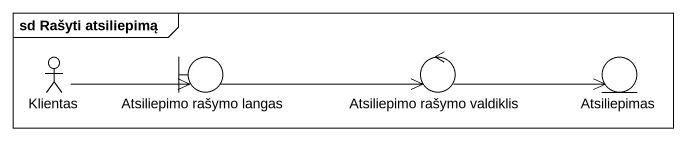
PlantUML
@startuml
mainframe sd Rašyti atsiliepimą
actor Klientas
boundary "Atsiliepimo rašymo langas" as Atsiliepimo_rašymo_langas
control "Atsiliepimo rašymo valdiklis" as Atsiliepimo_rašymo_valdiklis
entity Atsiliepimas
Klientas -right-> Atsiliepimo_rašymo_langas
Atsiliepimo_rašymo_langas -right-> Atsiliepimo_rašymo_valdiklis
Atsiliepimo_rašymo_valdiklis -right-> Atsiliepimas
@enduml
